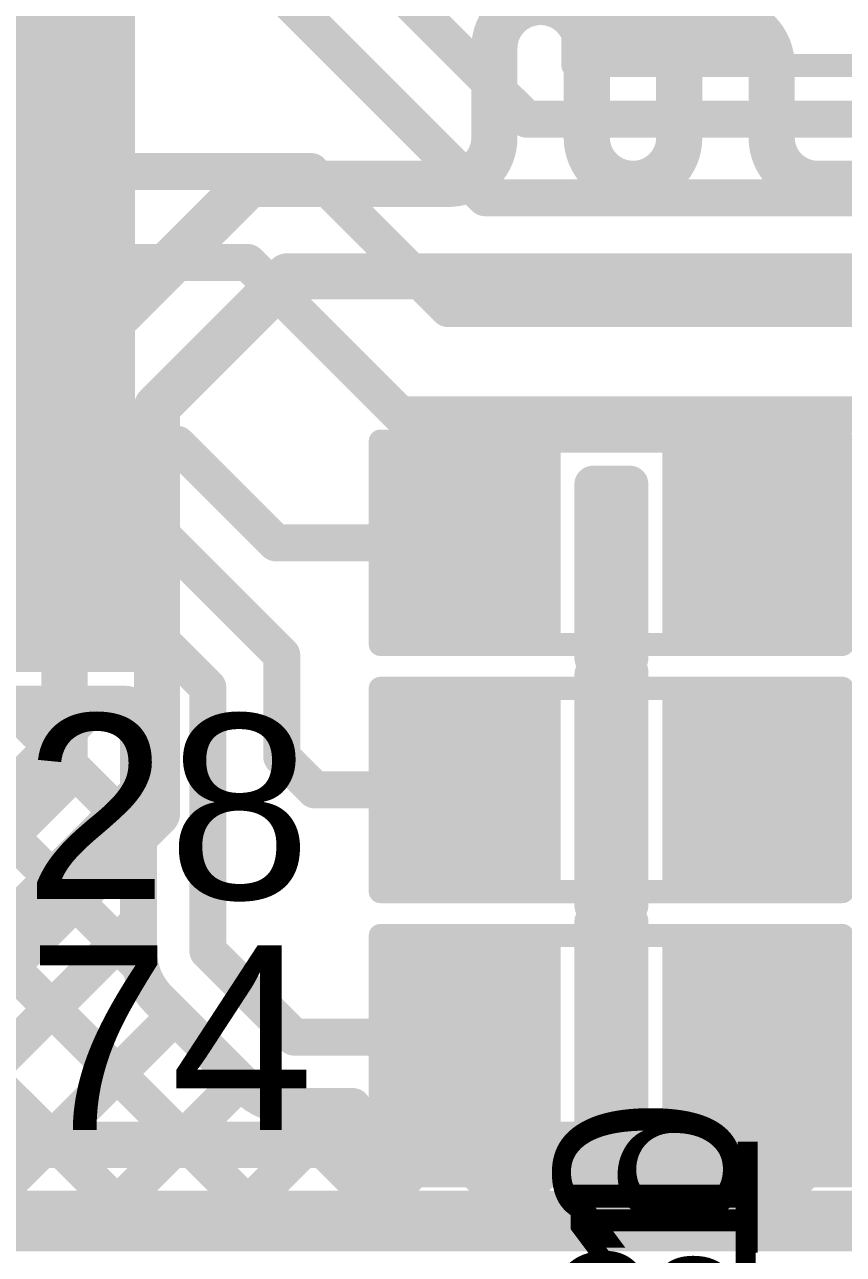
# Model space of a CAD drawing. Header units: millimetres. Extents: x -0.64 to 2.98, y -0.65 to 2.86.
# Drawn here: x 0.8914 to 1.0685, y -0.0967 to 0.1695 of the extents above; entities that cross this region are included whole.
import ezdxf

# ---------------------------------------------------------------- set-up
doc = ezdxf.new("R2010")
doc.units = ezdxf.units.MM
doc.header["$MEASUREMENT"] = 0
for name, color, linetype in [('BottomLayer', 5, 'Continuous'), ('BottomOverlay', 54, 'Continuous'), ('Mechanical2', 216, 'Continuous'), ('TopLayer', 1, 'Continuous'), ('TopOverlay', 2, 'Continuous'), ('TopPaste', 8, 'Continuous'), ('TopSolder', 216, 'Continuous')]:
    doc.layers.add(name, color=color, linetype=linetype)
doc.styles.add('Arial', font='', dxfattribs={"height": 0.2})
doc.styles.get('Arial').set_extended_font_data('Arial')

# ---------------------------------------------------------------- blocks, each defined once
blk = doc.blocks.new('SOLDER_BRIDGE_127')
at = {"layer": 'TopLayer'}
for points in [[(-0.045, -0.0175), (-0.045, 0.0175), (-0.015, 0.0175), (-0.015, -0.0175)], [(0.015, -0.0175), (0.015, 0.0175), (0.045, 0.0175), (0.045, -0.0175)]]:
    blk.add_hatch(color=1, dxfattribs=at).paths.add_polyline_path(points)
at = {"layer": 'TopPaste'}
for points in [[(-0.045, -0.0175), (-0.045, 0.0175), (-0.015, 0.0175), (-0.015, -0.0175)], [(0.015, -0.0175), (0.015, 0.0175), (0.045, 0.0175), (0.045, -0.0175)]]:
    blk.add_hatch(color=8, dxfattribs=at).paths.add_polyline_path(points)
at = {"layer": 'TopSolder'}
for points in [[(-0.049, -0.0215), (-0.049, 0.0215), (-0.011, 0.0215), (-0.011, -0.0215)], [(0.011, -0.0215), (0.011, 0.0215), (0.049, 0.0215), (0.049, -0.0215)]]:
    blk.add_hatch(color=216, dxfattribs=at).paths.add_polyline_path(points)
at = {"layer": 'TopOverlay', "const_width": 0.005}
for points in [[(0.05, 0.022), (-0.05, 0.022)], [(-0.05, 0.022), (-0.05, -0.022)], [(0.05, 0.022), (0.05, -0.022)], [(0.05, -0.022), (-0.05, -0.022)]]:
    blk.add_lwpolyline(points, dxfattribs=at)
at = {"layer": 'TopOverlay', "const_width": 0.0025}
for points in [[(-0.05125, 0.022, 1), (-0.04875, 0.022, 1)], [(-0.05125, 0.022, 1), (-0.04875, 0.022, 1)], [(0.04875, 0.022, 1), (0.05125, 0.022, 1)], [(0.04875, 0.022, 1), (0.05125, 0.022, 1)], [(-0.05125, -0.022, 1), (-0.04875, -0.022, 1)], [(-0.05125, -0.022, 1), (-0.04875, -0.022, 1)], [(0.04875, -0.022, 1), (0.05125, -0.022, 1)], [(0.04875, -0.022, 1), (0.05125, -0.022, 1)]]:
    blk.add_lwpolyline(points, format="xyb", close=True, dxfattribs=at)
blk = doc.blocks.new('SOLDER_BRIDGE_128')
at = {"layer": 'TopLayer'}
for points in [[(-0.045, -0.0175), (-0.045, 0.0175), (-0.015, 0.0175), (-0.015, -0.0175)], [(0.015, -0.0175), (0.015, 0.0175), (0.045, 0.0175), (0.045, -0.0175)]]:
    blk.add_hatch(color=1, dxfattribs=at).paths.add_polyline_path(points)
at = {"layer": 'TopPaste'}
for points in [[(-0.045, -0.0175), (-0.045, 0.0175), (-0.015, 0.0175), (-0.015, -0.0175)], [(0.015, -0.0175), (0.015, 0.0175), (0.045, 0.0175), (0.045, -0.0175)]]:
    blk.add_hatch(color=8, dxfattribs=at).paths.add_polyline_path(points)
at = {"layer": 'TopSolder'}
for points in [[(-0.049, -0.0215), (-0.049, 0.0215), (-0.011, 0.0215), (-0.011, -0.0215)], [(0.011, -0.0215), (0.011, 0.0215), (0.049, 0.0215), (0.049, -0.0215)]]:
    blk.add_hatch(color=216, dxfattribs=at).paths.add_polyline_path(points)
at = {"layer": 'TopOverlay', "const_width": 0.005}
for points in [[(0.05, 0.022), (-0.05, 0.022)], [(-0.05, 0.022), (-0.05, -0.022)], [(0.05, 0.022), (0.05, -0.022)], [(0.05, -0.022), (-0.05, -0.022)]]:
    blk.add_lwpolyline(points, dxfattribs=at)
at = {"layer": 'TopOverlay', "const_width": 0.0025}
for points in [[(-0.05125, 0.022, 1), (-0.04875, 0.022, 1)], [(-0.05125, 0.022, 1), (-0.04875, 0.022, 1)], [(0.04875, 0.022, 1), (0.05125, 0.022, 1)], [(0.04875, 0.022, 1), (0.05125, 0.022, 1)], [(-0.05125, -0.022, 1), (-0.04875, -0.022, 1)], [(-0.05125, -0.022, 1), (-0.04875, -0.022, 1)], [(0.04875, -0.022, 1), (0.05125, -0.022, 1)], [(0.04875, -0.022, 1), (0.05125, -0.022, 1)]]:
    blk.add_lwpolyline(points, format="xyb", close=True, dxfattribs=at)
blk = doc.blocks.new('SOLDER_BRIDGE_130')
at = {"layer": 'TopLayer'}
for points in [[(-0.045, -0.0175), (-0.045, 0.0175), (-0.015, 0.0175), (-0.015, -0.0175)], [(0.015, -0.0175), (0.015, 0.0175), (0.045, 0.0175), (0.045, -0.0175)]]:
    blk.add_hatch(color=1, dxfattribs=at).paths.add_polyline_path(points)
at = {"layer": 'TopPaste'}
for points in [[(-0.045, -0.0175), (-0.045, 0.0175), (-0.015, 0.0175), (-0.015, -0.0175)], [(0.015, -0.0175), (0.015, 0.0175), (0.045, 0.0175), (0.045, -0.0175)]]:
    blk.add_hatch(color=8, dxfattribs=at).paths.add_polyline_path(points)
at = {"layer": 'TopSolder'}
for points in [[(-0.049, -0.0215), (-0.049, 0.0215), (-0.011, 0.0215), (-0.011, -0.0215)], [(0.011, -0.0215), (0.011, 0.0215), (0.049, 0.0215), (0.049, -0.0215)]]:
    blk.add_hatch(color=216, dxfattribs=at).paths.add_polyline_path(points)
at = {"layer": 'TopOverlay', "const_width": 0.005}
for points in [[(-0.05, 0.022), (0.05, 0.022)], [(-0.05, -0.022), (-0.05, 0.022)], [(0.05, -0.022), (0.05, 0.022)], [(-0.05, -0.022), (0.05, -0.022)]]:
    blk.add_lwpolyline(points, dxfattribs=at)
at = {"layer": 'TopOverlay', "const_width": 0.0025}
for points in [[(-0.05125, 0.022, 1), (-0.04875, 0.022, 1)], [(-0.05125, 0.022, 1), (-0.04875, 0.022, 1)], [(0.04875, 0.022, 1), (0.05125, 0.022, 1)], [(0.04875, 0.022, 1), (0.05125, 0.022, 1)], [(-0.05125, -0.022, 1), (-0.04875, -0.022, 1)], [(-0.05125, -0.022, 1), (-0.04875, -0.022, 1)], [(0.04875, -0.022, 1), (0.05125, -0.022, 1)], [(0.04875, -0.022, 1), (0.05125, -0.022, 1)]]:
    blk.add_lwpolyline(points, format="xyb", close=True, dxfattribs=at)
blk = doc.blocks.new('SOLDER_BRIDGE_149')
at = {"layer": 'TopLayer'}
for points in [[(-0.045, -0.0175), (-0.045, 0.0175), (-0.015, 0.0175), (-0.015, -0.0175)], [(0.015, -0.0175), (0.015, 0.0175), (0.045, 0.0175), (0.045, -0.0175)]]:
    blk.add_hatch(color=1, dxfattribs=at).paths.add_polyline_path(points)
at = {"layer": 'TopPaste'}
for points in [[(-0.045, -0.0175), (-0.045, 0.0175), (-0.015, 0.0175), (-0.015, -0.0175)], [(0.015, -0.0175), (0.015, 0.0175), (0.045, 0.0175), (0.045, -0.0175)]]:
    blk.add_hatch(color=8, dxfattribs=at).paths.add_polyline_path(points)
at = {"layer": 'TopSolder'}
for points in [[(-0.049, -0.0215), (-0.049, 0.0215), (-0.011, 0.0215), (-0.011, -0.0215)], [(0.011, -0.0215), (0.011, 0.0215), (0.049, 0.0215), (0.049, -0.0215)]]:
    blk.add_hatch(color=216, dxfattribs=at).paths.add_polyline_path(points)
at = {"layer": 'TopOverlay', "const_width": 0.005}
for points in [[(0.05, 0.022), (-0.05, 0.022)], [(-0.05, -0.022), (-0.05, 0.022)], [(0.05, -0.022), (0.05, 0.022)], [(0.05, -0.022), (-0.05, -0.022)]]:
    blk.add_lwpolyline(points, dxfattribs=at)
at = {"layer": 'TopOverlay', "const_width": 0.0025}
for points in [[(-0.05125, 0.022, 1), (-0.04875, 0.022, 1)], [(-0.05125, 0.022, 1), (-0.04875, 0.022, 1)], [(0.04875, 0.022, 1), (0.05125, 0.022, 1)], [(0.04875, 0.022, 1), (0.05125, 0.022, 1)], [(-0.05125, -0.022, 1), (-0.04875, -0.022, 1)], [(-0.05125, -0.022, 1), (-0.04875, -0.022, 1)], [(0.04875, -0.022, 1), (0.05125, -0.022, 1)], [(0.04875, -0.022, 1), (0.05125, -0.022, 1)]]:
    blk.add_lwpolyline(points, format="xyb", close=True, dxfattribs=at)
at = {"layer": 'TopOverlay'}
blk.add_text('SB51', height=0.04, rotation=-180, dxfattribs=at).set_placement((-0.050777, 0.023532))
blk = doc.blocks.new('PCM1865DBTR_289')
at = {"layer": 'TopLayer'}
for points in [[(0.1437, -0.02559), (0.08465, -0.02559), (0.08465, -0.01378), (0.1437, -0.01378)], [(0.1437, -0.04528), (0.08465, -0.04528), (0.08465, -0.03346), (0.1437, -0.03346)], [(0.1437, -0.06496), (0.08465, -0.06496), (0.08465, -0.05315), (0.1437, -0.05315)], [(0.1437, -0.08465), (0.08465, -0.08465), (0.08465, -0.07283), (0.1437, -0.07283)], [(0.1437, -0.10433), (0.08465, -0.10433), (0.08465, -0.09252), (0.1437, -0.09252)], [(0.1437, -0.12402), (0.08465, -0.12402), (0.08465, -0.1122), (0.1437, -0.1122)], [(0.1437, -0.1437), (0.08465, -0.1437), (0.08465, -0.13189), (0.1437, -0.13189)]]:
    blk.add_hatch(color=1, dxfattribs=at).paths.add_polyline_path(points)
at = {"layer": 'TopPaste'}
for points in [[(0.1437, -0.02559), (0.08465, -0.02559), (0.08465, -0.01378), (0.1437, -0.01378)], [(0.1437, -0.04528), (0.08465, -0.04528), (0.08465, -0.03346), (0.1437, -0.03346)], [(0.1437, -0.06496), (0.08465, -0.06496), (0.08465, -0.05315), (0.1437, -0.05315)], [(0.1437, -0.08465), (0.08465, -0.08465), (0.08465, -0.07283), (0.1437, -0.07283)], [(0.1437, -0.10433), (0.08465, -0.10433), (0.08465, -0.09252), (0.1437, -0.09252)], [(0.1437, -0.12402), (0.08465, -0.12402), (0.08465, -0.1122), (0.1437, -0.1122)], [(0.1437, -0.1437), (0.08465, -0.1437), (0.08465, -0.13189), (0.1437, -0.13189)]]:
    blk.add_hatch(color=8, dxfattribs=at).paths.add_polyline_path(points)
at = {"layer": 'TopSolder'}
for points in [[(0.1477, -0.00991), (0.08065, -0.00991), (0.08065, 0.00991), (0.1477, 0.00991)], [(0.1477, -0.02959), (0.08065, -0.02959), (0.08065, -0.00978), (0.1477, -0.00978)], [(0.1477, -0.04928), (0.08065, -0.04928), (0.08065, -0.02946), (0.1477, -0.02946)], [(0.1477, -0.06896), (0.08065, -0.06896), (0.08065, -0.04915), (0.1477, -0.04915)], [(0.1477, -0.08865), (0.08065, -0.08865), (0.08065, -0.06883), (0.1477, -0.06883)], [(0.1477, -0.10833), (0.08065, -0.10833), (0.08065, -0.08852), (0.1477, -0.08852)], [(0.1477, -0.12802), (0.08065, -0.12802), (0.08065, -0.1082), (0.1477, -0.1082)], [(0.1477, -0.1477), (0.08065, -0.1477), (0.08065, -0.12789), (0.1477, -0.12789)]]:
    blk.add_hatch(color=216, dxfattribs=at).paths.add_polyline_path(points)
blk = doc.blocks.new('SOLDER_BRIDGE_305')
at = {"layer": 'TopLayer'}
for points in [[(-0.045, -0.0175), (-0.045, 0.0175), (-0.015, 0.0175), (-0.015, -0.0175)], [(0.015, -0.0175), (0.015, 0.0175), (0.045, 0.0175), (0.045, -0.0175)]]:
    blk.add_hatch(color=1, dxfattribs=at).paths.add_polyline_path(points)
at = {"layer": 'TopPaste'}
for points in [[(-0.045, -0.0175), (-0.045, 0.0175), (-0.015, 0.0175), (-0.015, -0.0175)], [(0.015, -0.0175), (0.015, 0.0175), (0.045, 0.0175), (0.045, -0.0175)]]:
    blk.add_hatch(color=8, dxfattribs=at).paths.add_polyline_path(points)
at = {"layer": 'TopSolder'}
for points in [[(-0.049, -0.0215), (-0.049, 0.0215), (-0.011, 0.0215), (-0.011, -0.0215)], [(0.011, -0.0215), (0.011, 0.0215), (0.049, 0.0215), (0.049, -0.0215)]]:
    blk.add_hatch(color=216, dxfattribs=at).paths.add_polyline_path(points)
at = {"layer": 'TopOverlay', "const_width": 0.005}
for points in [[(-0.05, 0.022), (-0.05, -0.022)], [(0.05, 0.022), (-0.05, 0.022)], [(0.05, 0.022), (0.05, -0.022)], [(0.05, -0.022), (-0.05, -0.022)]]:
    blk.add_lwpolyline(points, dxfattribs=at)
at = {"layer": 'TopOverlay', "const_width": 0.0025}
for points in [[(-0.05125, 0.022, 1), (-0.04875, 0.022, 1)], [(-0.05125, 0.022, 1), (-0.04875, 0.022, 1)], [(0.04875, 0.022, 1), (0.05125, 0.022, 1)], [(0.04875, 0.022, 1), (0.05125, 0.022, 1)], [(-0.05125, -0.022, 1), (-0.04875, -0.022, 1)], [(-0.05125, -0.022, 1), (-0.04875, -0.022, 1)], [(0.04875, -0.022, 1), (0.05125, -0.022, 1)], [(0.04875, -0.022, 1), (0.05125, -0.022, 1)]]:
    blk.add_lwpolyline(points, format="xyb", close=True, dxfattribs=at)

msp = doc.modelspace()

# ---------------------------------------------------------------- linework, layer by layer
at = {"layer": 'BottomLayer', "const_width": 0.01}
for points in [[(0.993, 0.16437, -1), (1.013, 0.16437)], [(1.033, 0.16068, -1), (1.053, 0.16068)], [(0.993, 0.145, -0.414214), (0.983, 0.135)], [(1.033, 0.145, -1), (1.013, 0.145)], [(1.063, 0.135, -0.414214), (1.053, 0.145)]]:
    msp.add_lwpolyline(points, format="xyb", dxfattribs=at)
for points in [[(0.993, 0.145), (0.993, 0.16437)], [(1.013, 0.145), (1.013, 0.16437)], [(1.033, 0.145), (1.033, 0.16068)], [(1.053, 0.145), (1.053, 0.16068)], [(0.9, 0.095), (0.94, 0.135)], [(0.94, 0.135), (0.978, 0.135)], [(0.978, 0.135), (0.983, 0.135)], [(1.063, 0.135), (1.132, 0.135)], [(0.92, 0.08672), (0.94828, 0.115)], [(0.94828, 0.115), (1.25343, 0.115)], [(0.9, 0.007), (0.9, 0.095)], [(0.92, -0.00128), (0.92, 0.08672)], [(0.859, -0.034), (0.9, 0.007)], [(0.86728, -0.054), (0.92, -0.00128)], [(0.847, -0.073), (1.291, -0.073)], [(0.85446, -0.091), (1.29846, -0.091)]]:
    msp.add_lwpolyline(points, dxfattribs=at)
at = {"layer": 'BottomLayer', "const_width": 0.005}
for points in [[(0.9905, 0.16437, 1), (0.9955, 0.16437, 1)], [(0.9905, 0.16437, 1), (0.9955, 0.16437, 1)], [(1.0105, 0.16437, 1), (1.0155, 0.16437, 1)], [(1.0105, 0.16437, 1), (1.0155, 0.16437, 1)], [(1.0305, 0.16068, 1), (1.0355, 0.16068, 1)], [(1.0305, 0.16068, 1), (1.0355, 0.16068, 1)], [(1.0505, 0.16068, 1), (1.0555, 0.16068, 1)], [(1.0505, 0.16068, 1), (1.0555, 0.16068, 1)], [(0.9905, 0.145, 1), (0.9955, 0.145, 1)], [(0.9905, 0.145, 1), (0.9955, 0.145, 1)], [(1.0105, 0.145, 1), (1.0155, 0.145, 1)], [(1.0105, 0.145, 1), (1.0155, 0.145, 1)], [(1.0305, 0.145, 1), (1.0355, 0.145, 1)], [(1.0305, 0.145, 1), (1.0355, 0.145, 1)], [(1.0505, 0.145, 1), (1.0555, 0.145, 1)], [(1.0505, 0.145, 1), (1.0555, 0.145, 1)], [(0.9375, 0.135, 1), (0.9425, 0.135, 1)], [(0.9375, 0.135, 1), (0.9425, 0.135, 1)], [(0.9755, 0.135, 1), (0.9805, 0.135, 1)], [(0.9755, 0.135, 1), (0.9805, 0.135, 1)], [(0.9805, 0.135, 1), (0.9855, 0.135, 1)], [(0.9805, 0.135, 1), (0.9855, 0.135, 1)], [(1.0605, 0.135, 1), (1.0655, 0.135, 1)], [(1.0605, 0.135, 1), (1.0655, 0.135, 1)], [(0.94578, 0.115, 1), (0.95078, 0.115, 1)], [(0.94578, 0.115, 1), (0.95078, 0.115, 1)], [(0.8975, 0.095, 1), (0.9025, 0.095, 1)], [(0.8975, 0.095, 1), (0.9025, 0.095, 1)], [(0.9175, 0.08672, 1), (0.9225, 0.08672, 1)], [(0.9175, 0.08672, 1), (0.9225, 0.08672, 1)], [(0.8975, 0.007, 1), (0.9025, 0.007, 1)], [(0.8975, 0.007, 1), (0.9025, 0.007, 1)], [(0.9175, -0.00128, 1), (0.9225, -0.00128, 1)], [(0.9175, -0.00128, 1), (0.9225, -0.00128, 1)]]:
    msp.add_lwpolyline(points, format="xyb", close=True, dxfattribs=at)
at = {"layer": 'Mechanical2', "const_width": 0.01}
msp.add_lwpolyline([(1.75783, 2.80917, -6.230382), (0.64896, 2.81029)], format="xyb", dxfattribs=at)
at = {"layer": 'TopLayer', "const_width": 0.008}
for points in [[(0.95225, 0.19675), (1, 0.149)], [(0.94594, 0.17706), (0.991, 0.132)], [(1, 0.149), (1.322, 0.149)], [(0.88169, 0.13769), (0.95331, 0.13769)], [(0.95331, 0.13769), (0.983, 0.108)], [(0.991, 0.132), (1.314, 0.132)], [(0.8817, 0.118), (0.93963, 0.118)], [(0.93963, 0.118), (0.97264, 0.085)], [(0.983, 0.108), (1.296, 0.108)], [(0.97264, 0.085), (1.318, 0.085)], [(0.88169, 0.07864), (0.92436, 0.07864)], [(0.92436, 0.07864), (0.94568, 0.05732)], [(1.01432, 0.07), (1.02232, 0.07)], [(1.01432, 0.03232), (1.01432, 0.07)], [(1.02232, 0.03232), (1.02232, 0.07)], [(1.01432, 0.0657), (1.02232, 0.0577)], [(0.88169, 0.05895), (0.92105, 0.05895)], [(0.92105, 0.05895), (0.947, 0.033)], [(0.94568, 0.05732), (0.98832, 0.05732)], [(1.04832, 0.05732), (1.08968, 0.05732)], [(1.01432, 0.04533), (1.02232, 0.05333)], [(0.88169, 0.03927), (0.91773, 0.03927)], [(0.91773, 0.03927), (0.931, 0.026)], [(1.01432, 0.03742), (1.02232, 0.02942)], [(0.947, 0.011), (0.947, 0.033)], [(1.01432, -0.02118), (1.01432, 0.02882)], [(1.02232, -0.02118), (1.02232, 0.02882)], [(0.931, -0.031), (0.931, 0.026)], [(1.01432, 0.01704), (1.02232, 0.02504)], [(0.845, 0.02236), (0.91343, 0.02236)], [(0.845, -0.03914), (0.9065, 0.02236)], [(0.85967, 0.02236), (0.91638, -0.03435)], [(0.88795, 0.02236), (0.916, -0.00568)], [(0.916, -0.031), (0.916, 0.01979)], [(0.97814, 0.014), (0.98832, 0.00382)], [(0.947, 0.011), (0.95418, 0.00382)], [(0.845, 0.00875), (0.94065, -0.0869)], [(1.01432, 0.00913), (1.02232, 0.00113)], [(0.845, -0.06742), (0.916, 0.00358)], [(0.95418, 0.00382), (0.98832, 0.00382)], [(1.04832, 0.00382), (1.08968, 0.00382)], [(1.01432, -0.01124), (1.02232, -0.00324)], [(0.845, -0.01954), (0.91236, -0.0869)], [(1.01432, -0.01915), (1.02232, -0.02715)], [(0.85376, -0.08695), (0.916, -0.02471)], [(1.01432, -0.07818), (1.01432, -0.02468)], [(1.02232, -0.07818), (1.02232, -0.02468)], [(0.931, -0.031), (0.94968, -0.04968)], [(1.01432, -0.03953), (1.02232, -0.03153)], [(1.04832, -0.04968), (1.058, -0.04)], [(1.058, -0.04), (1.08968, -0.04)], [(0.9204, -0.04161), (0.93907, -0.06028)], [(0.88209, -0.0869), (0.92389, -0.0451)], [(1.01432, -0.04743), (1.02232, -0.05543)], [(0.94968, -0.04968), (0.98832, -0.04968)], [(0.91037, -0.0869), (0.93803, -0.05924)], [(1.01432, -0.06781), (1.02232, -0.05981)], [(0.93866, -0.0869), (0.96088, -0.06468)], [(0.94634, -0.0643), (0.96893, -0.0869)], [(0.94968, -0.06468), (0.96232, -0.06468)], [(0.96232, -0.07818), (0.96232, -0.06468)], [(1.01432, -0.07572), (1.0255, -0.0869)], [(0.96232, -0.07818), (1.01432, -0.07818)], [(0.96694, -0.0869), (0.97566, -0.07818)], [(0.9885, -0.07818), (0.99722, -0.0869)], [(0.99523, -0.0869), (1.00395, -0.07818)], [(1.02232, -0.07818), (1.07432, -0.07818)], [(1.02351, -0.0869), (1.03223, -0.07818)], [(1.04507, -0.07818), (1.05379, -0.0869)], [(1.0518, -0.0869), (1.06052, -0.07818)], [(0.8551, -0.0869), (1.04644, -0.0869)], [(1.04644, -0.0869), (1.3299, -0.0869)]]:
    msp.add_lwpolyline(points, dxfattribs=at)
at = {"layer": 'TopLayer', "const_width": 0.004}
for points in [[(0.998, 0.149, 1), (1.002, 0.149, 1)], [(0.998, 0.149, 1), (1.002, 0.149, 1)], [(0.95131, 0.13769, 1), (0.95531, 0.13769, 1)], [(0.95131, 0.13769, 1), (0.95531, 0.13769, 1)], [(0.989, 0.132, 1), (0.993, 0.132, 1)], [(0.989, 0.132, 1), (0.993, 0.132, 1)], [(0.93763, 0.118, 1), (0.94163, 0.118, 1)], [(0.93763, 0.118, 1), (0.94163, 0.118, 1)], [(0.981, 0.108, 1), (0.985, 0.108, 1)], [(0.981, 0.108, 1), (0.985, 0.108, 1)], [(0.97064, 0.085, 1), (0.97464, 0.085, 1)], [(0.97064, 0.085, 1), (0.97464, 0.085, 1)], [(0.92236, 0.07864, 1), (0.92636, 0.07864, 1)], [(0.92236, 0.07864, 1), (0.92636, 0.07864, 1)], [(1.01232, 0.07, 1), (1.01632, 0.07, 1)], [(1.01232, 0.07, 1), (1.01632, 0.07, 1)], [(1.02032, 0.07, 1), (1.02432, 0.07, 1)], [(1.02032, 0.07, 1), (1.02432, 0.07, 1)], [(1.01232, 0.0657, 1), (1.01632, 0.0657, 1)], [(0.91905, 0.05895, 1), (0.92305, 0.05895, 1)], [(0.91905, 0.05895, 1), (0.92305, 0.05895, 1)], [(0.94368, 0.05732, 1), (0.94768, 0.05732, 1)], [(0.94368, 0.05732, 1), (0.94768, 0.05732, 1)], [(0.98632, 0.05732, 1), (0.99032, 0.05732, 1)], [(1.02032, 0.0577, 1), (1.02432, 0.0577, 1)], [(1.04632, 0.05732, 1), (1.05032, 0.05732, 1)], [(1.02032, 0.05333, 1), (1.02432, 0.05333, 1)], [(1.01232, 0.04533, 1), (1.01632, 0.04533, 1)], [(0.91573, 0.03927, 1), (0.91973, 0.03927, 1)], [(0.91573, 0.03927, 1), (0.91973, 0.03927, 1)], [(1.01232, 0.03742, 1), (1.01632, 0.03742, 1)], [(0.945, 0.033, 1), (0.949, 0.033, 1)], [(0.945, 0.033, 1), (0.949, 0.033, 1)], [(1.01232, 0.03232, 1), (1.01632, 0.03232, 1)], [(1.02032, 0.03232, 1), (1.02432, 0.03232, 1)], [(1.01232, 0.02882, 1), (1.01632, 0.02882, 1)], [(1.02032, 0.02942, 1), (1.02432, 0.02942, 1)], [(1.02032, 0.02882, 1), (1.02432, 0.02882, 1)], [(0.929, 0.026, 1), (0.933, 0.026, 1)], [(0.929, 0.026, 1), (0.933, 0.026, 1)], [(1.02032, 0.02504, 1), (1.02432, 0.02504, 1)], [(0.88595, 0.02236, 1), (0.88995, 0.02236, 1)], [(0.9045, 0.02236, 1), (0.9085, 0.02236, 1)], [(0.91143, 0.02236, 1), (0.91543, 0.02236, 1)], [(0.914, 0.01979, 1), (0.918, 0.01979, 1)], [(1.01232, 0.01704, 1), (1.01632, 0.01704, 1)], [(0.97614, 0.014, 1), (0.98014, 0.014, 1)], [(0.945, 0.011, 1), (0.949, 0.011, 1)], [(0.945, 0.011, 1), (0.949, 0.011, 1)], [(1.01232, 0.00913, 1), (1.01632, 0.00913, 1)], [(0.914, 0.00358, 1), (0.918, 0.00358, 1)], [(0.95218, 0.00382, 1), (0.95618, 0.00382, 1)], [(0.95218, 0.00382, 1), (0.95618, 0.00382, 1)], [(0.98632, 0.00382, 1), (0.99032, 0.00382, 1)], [(0.98632, 0.00382, 1), (0.99032, 0.00382, 1)], [(1.04632, 0.00382, 1), (1.05032, 0.00382, 1)], [(1.02032, 0.00113, 1), (1.02432, 0.00113, 1)], [(1.02032, -0.00324, 1), (1.02432, -0.00324, 1)], [(0.914, -0.00568, 1), (0.918, -0.00568, 1)], [(1.01232, -0.01124, 1), (1.01632, -0.01124, 1)], [(1.01232, -0.01915, 1), (1.01632, -0.01915, 1)], [(1.01232, -0.02118, 1), (1.01632, -0.02118, 1)], [(1.02032, -0.02118, 1), (1.02432, -0.02118, 1)], [(0.914, -0.02471, 1), (0.918, -0.02471, 1)], [(1.01232, -0.02468, 1), (1.01632, -0.02468, 1)], [(1.02032, -0.02468, 1), (1.02432, -0.02468, 1)], [(1.02032, -0.02715, 1), (1.02432, -0.02715, 1)], [(0.914, -0.031, 1), (0.918, -0.031, 1)], [(0.914, -0.031, 1), (0.918, -0.031, 1)], [(0.914, -0.031, 1), (0.918, -0.031, 1)], [(0.929, -0.031, 1), (0.933, -0.031, 1)], [(0.929, -0.031, 1), (0.933, -0.031, 1)], [(1.02032, -0.03153, 1), (1.02432, -0.03153, 1)], [(0.91438, -0.03435, 1), (0.91838, -0.03435, 1)], [(1.01232, -0.03953, 1), (1.01632, -0.03953, 1)], [(1.056, -0.04, 1), (1.06, -0.04, 1)], [(1.056, -0.04, 1), (1.06, -0.04, 1)], [(0.91839, -0.0416, 1), (0.92239, -0.0416, 1)], [(0.91839, -0.04161, 1), (0.92239, -0.04161, 1)], [(0.9184, -0.04161, 1), (0.9224, -0.04161, 1)], [(0.92189, -0.0451, 1), (0.92589, -0.0451, 1)], [(1.01232, -0.04743, 1), (1.01632, -0.04743, 1)], [(0.94768, -0.04968, 1), (0.95168, -0.04968, 1)], [(0.94768, -0.04968, 1), (0.95168, -0.04968, 1)], [(0.98632, -0.04968, 1), (0.99032, -0.04968, 1)], [(1.04632, -0.04968, 1), (1.05032, -0.04968, 1)], [(1.02032, -0.05543, 1), (1.02432, -0.05543, 1)], [(0.93603, -0.05924, 1), (0.94003, -0.05924, 1)], [(1.02032, -0.05981, 1), (1.02432, -0.05981, 1)], [(0.93707, -0.06028, 1), (0.94107, -0.06028, 1)], [(0.93707, -0.06029, 1), (0.94107, -0.06029, 1)], [(0.93708, -0.06029, 1), (0.94108, -0.06029, 1)], [(0.94434, -0.0643, 1), (0.94834, -0.0643, 1)], [(0.94768, -0.06468, 1), (0.95168, -0.06468, 1)], [(0.94768, -0.06468, 1), (0.95168, -0.06468, 1)], [(0.94768, -0.06468, 1), (0.95168, -0.06468, 1)], [(0.95888, -0.06468, 1), (0.96288, -0.06468, 1)], [(0.96032, -0.06468, 1), (0.96432, -0.06468, 1)], [(0.96032, -0.06468, 1), (0.96432, -0.06468, 1)], [(1.01232, -0.06781, 1), (1.01632, -0.06781, 1)], [(1.01232, -0.07572, 1), (1.01632, -0.07572, 1)], [(0.96032, -0.07818, 1), (0.96432, -0.07818, 1)], [(0.96032, -0.07818, 1), (0.96432, -0.07818, 1)], [(0.97366, -0.07818, 1), (0.97766, -0.07818, 1)], [(0.9865, -0.07818, 1), (0.9905, -0.07818, 1)], [(1.00195, -0.07818, 1), (1.00595, -0.07818, 1)], [(1.01232, -0.07818, 1), (1.01632, -0.07818, 1)], [(1.01232, -0.07818, 1), (1.01632, -0.07818, 1)], [(1.02032, -0.07818, 1), (1.02432, -0.07818, 1)], [(1.02032, -0.07818, 1), (1.02432, -0.07818, 1)], [(1.03023, -0.07818, 1), (1.03423, -0.07818, 1)], [(1.04307, -0.07818, 1), (1.04707, -0.07818, 1)], [(1.05852, -0.07818, 1), (1.06252, -0.07818, 1)], [(0.90837, -0.0869, 1), (0.91237, -0.0869, 1)], [(0.91036, -0.0869, 1), (0.91436, -0.0869, 1)], [(0.93666, -0.0869, 1), (0.94066, -0.0869, 1)], [(0.93865, -0.0869, 1), (0.94265, -0.0869, 1)], [(0.96494, -0.0869, 1), (0.96894, -0.0869, 1)], [(0.96693, -0.0869, 1), (0.97093, -0.0869, 1)], [(0.99323, -0.0869, 1), (0.99723, -0.0869, 1)], [(0.99522, -0.0869, 1), (0.99922, -0.0869, 1)], [(1.02151, -0.0869, 1), (1.02551, -0.0869, 1)], [(1.0235, -0.0869, 1), (1.0275, -0.0869, 1)], [(1.04444, -0.0869, 1), (1.04844, -0.0869, 1)], [(1.04444, -0.0869, 1), (1.04844, -0.0869, 1)], [(1.0498, -0.0869, 1), (1.0538, -0.0869, 1)], [(1.05179, -0.0869, 1), (1.05579, -0.0869, 1)]]:
    msp.add_lwpolyline(points, format="xyb", close=True, dxfattribs=at)
at = {"layer": 'TopLayer', "const_width": 0.008}
for points in [[(0.92039, -0.04161, -0.198912), (0.916, -0.031)], [(0.92039, -0.0416, -0.198764), (0.916, -0.031)], [(0.94968, -0.06468, -0.198912), (0.93907, -0.06029)], [(0.94968, -0.06468, -0.198764), (0.93908, -0.06029)]]:
    msp.add_lwpolyline(points, format="xyb", dxfattribs=at)

# ---------------------------------------------------------------- block references
for name, p in [('PCM1865DBTR_289', (0.76752, 0.17706)), ('SOLDER_BRIDGE_130', (1.01832, 0.05732))]:
    msp.add_blockref(name, p)
for name, p, rotation in [('SOLDER_BRIDGE_305', (1.06, 0.18261), 180), ('SOLDER_BRIDGE_127', (1.01832, 0.00382), 180), ('SOLDER_BRIDGE_128', (1.01832, -0.04968), 180), ('SOLDER_BRIDGE_149', (1.026, -0.257), 270)]:
    msp.add_blockref(name, p, dxfattribs=dict(rotation=rotation))

# ---------------------------------------------------------------- texts
at = {"layer": 'BottomOverlay', "style": 'Arial', "text_generation_flag": 2}
msp.add_text('C139', height=0.04, rotation=270, dxfattribs=at).set_placement((1.00601, -0.19598))
at = {"layer": 'TopOverlay', "style": 'Arial'}
for s, p in [('SB28', (0.81669, -0.01979)), ('SB74', (0.8173, -0.06979))]:
    msp.add_text(s, height=0.04, dxfattribs=at).set_placement(p)
msp.add_text('SB51', height=0.04, rotation=90, dxfattribs=at).set_placement((1.05, -0.20622))

doc.saveas('drawing.dxf')
